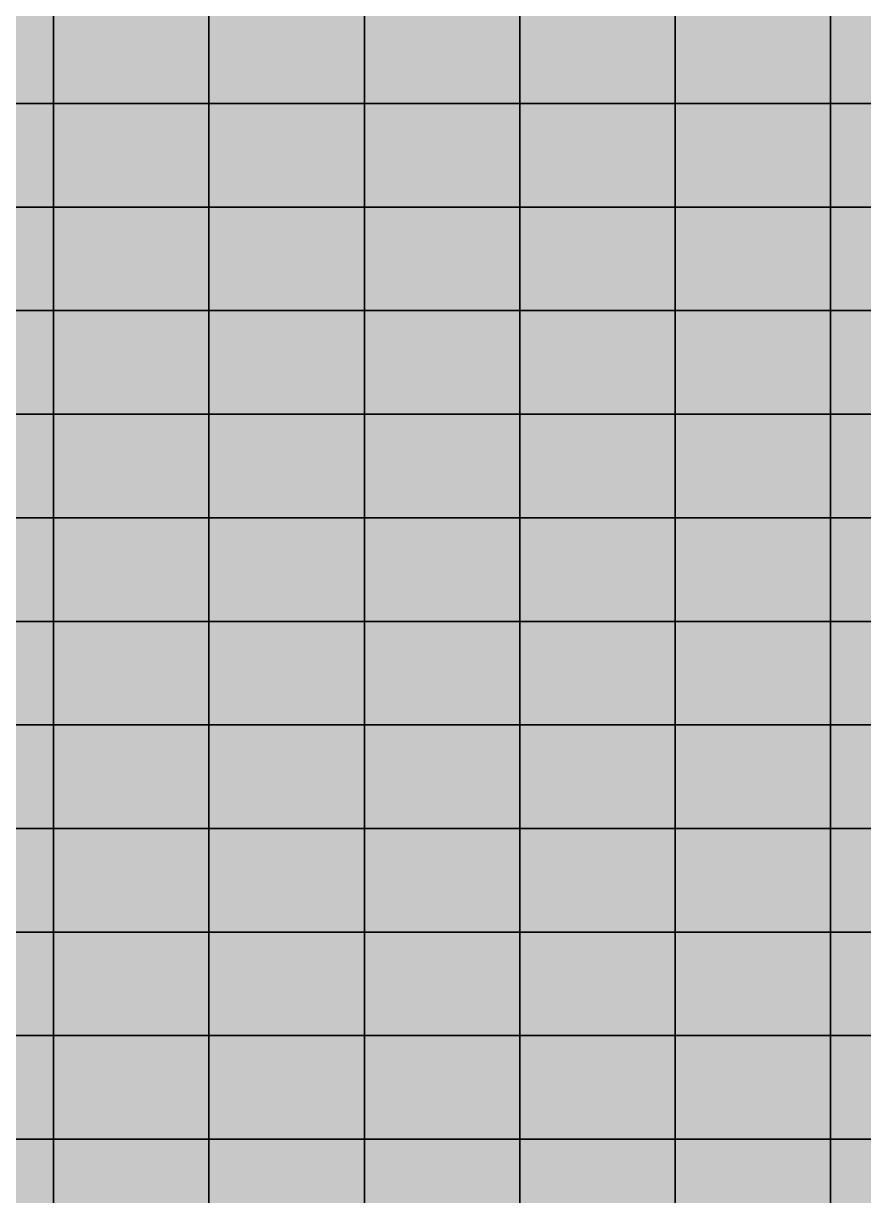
# Model space of a CAD drawing. Header units: inches. Extents: x -100 to 147, y -140 to 41.
# Drawn here: x 42.01 to 50.12, y -18.54 to -7.23 of the extents above; entities that cross this region are included whole.
import ezdxf

# ---------------------------------------------------------------- set-up
doc = ezdxf.new("R2010")
doc.units = ezdxf.units.IN
doc.header["$MEASUREMENT"] = 0
for name, color, linetype in [('Contour 1-03', 7, 'Continuous'), ('Contour 1-04', 7, 'Continuous'), ('Contour 1-05', 7, 'Continuous'), ('Contour 1-06', 7, 'Continuous'), ('Mesh-埋立土(水中)', 7, 'Continuous'), ('Undeformed Mesh-埋立土(水中)', 7, 'Continuous')]:
    doc.layers.add(name, color=color, linetype=linetype)

msp = doc.modelspace()

# ---------------------------------------------------------------- linework, layer by layer
at = {"color": 7, "true_color": 0xffffff, "transparency": 33554687}
for points in [[(42.3, -7), (40.8, -7), (40.8, -8)], [(42.3, -7), (40.8, -8), (42.3, -8)], [(43.8, -7), (42.3, -7), (42.3, -8)], [(43.8, -7), (42.3, -8), (43.8, -8)], [(45.3, -7), (43.8, -7), (43.8, -8)], [(45.3, -7), (43.8, -8), (45.3, -8)], [(46.8, -7), (45.3, -7), (45.3, -8)], [(46.8, -7), (45.3, -8), (46.8, -8)], [(46.8, -7), (46.8, -8), (48.3, -8)], [(46.8, -7), (48.3, -8), (48.3, -7)], [(49.8, -7), (48.3, -7), (48.3, -8)], [(49.8, -7), (48.3, -8), (49.8, -8)], [(51.3, -7), (49.8, -7), (49.8, -8)], [(51.3, -7), (49.8, -8), (51.3, -8)], [(42.3, -8), (40.8, -8), (40.8, -9)], [(42.3, -8), (40.8, -9), (42.3, -9)], [(43.8, -8), (42.3, -8), (42.3, -9)], [(43.8, -8), (42.3, -9), (43.8, -9)], [(45.3, -8), (43.8, -8), (43.8, -9)], [(45.3, -8), (43.8, -9), (45.3, -9)], [(46.8, -8), (45.3, -8), (45.3, -9)], [(46.8, -8), (45.3, -9), (46.8, -9)], [(48.3, -8), (46.8, -8), (46.8, -9)], [(48.3, -8), (46.8, -9), (48.3, -9)], [(49.8, -8), (48.3, -8), (48.3, -9)], [(49.8, -8), (48.3, -9), (49.8, -9)], [(51.3, -8), (49.8, -8), (49.8, -9)], [(51.3, -8), (49.8, -9), (51.3, -9)], [(42.3, -9), (40.8, -9), (40.8, -10)], [(42.3, -9), (40.8, -10), (42.3, -10)], [(43.8, -9), (42.3, -9), (42.3, -10)], [(43.8, -9), (42.3, -10), (43.8, -10)], [(45.3, -9), (43.8, -9), (43.8, -10)], [(45.3, -9), (43.8, -10), (45.3, -10)], [(46.8, -9), (45.3, -9), (45.3, -10)], [(46.8, -9), (45.3, -10), (46.8, -10)], [(46.8, -9), (46.8, -10), (48.3, -10)], [(46.8, -9), (48.3, -10), (48.3, -9)], [(49.8, -9), (48.3, -9), (48.3, -10)], [(49.8, -9), (48.3, -10), (49.8, -10)], [(51.3, -9), (49.8, -9), (49.8, -10)], [(51.3, -9), (49.8, -10), (51.3, -10)], [(40.8, -10), (40.8, -11), (42.3, -11)], [(40.8, -10), (42.3, -11), (42.3, -10)], [(43.8, -10), (42.3, -10), (42.3, -11)], [(43.8, -10), (42.3, -11), (43.8, -11)], [(45.3, -10), (43.8, -10), (43.8, -11)], [(45.3, -10), (43.8, -11), (45.3, -11)], [(46.8, -10), (45.3, -10), (45.3, -11)], [(46.8, -10), (45.3, -11), (46.8, -11)], [(46.8, -10), (46.8, -11), (48.3, -11)], [(46.8, -10), (48.3, -11), (48.3, -10)], [(48.3, -10), (48.3, -11), (49.8, -11)], [(48.3, -10), (49.8, -11), (49.8, -10)], [(49.8, -10), (49.8, -11), (51.3, -11)], [(49.8, -10), (51.3, -11), (51.3, -10)], [(40.8, -11), (40.8, -12), (42.3, -12)], [(40.8, -11), (42.3, -12), (42.3, -11)], [(43.8, -11), (42.3, -11), (42.3, -12)], [(43.8, -11), (42.3, -12), (43.8, -12)], [(45.3, -11), (43.8, -11), (43.8, -12)], [(45.3, -11), (43.8, -12), (45.3, -12)], [(46.8, -11), (45.3, -11), (45.3, -12)], [(46.8, -11), (45.3, -12), (46.8, -12)], [(46.8, -11), (46.8, -12), (48.3, -12)], [(46.8, -11), (48.3, -12), (48.3, -11)], [(48.3, -11), (48.3, -12), (49.8, -12)], [(48.3, -11), (49.8, -12), (49.8, -11)], [(49.8, -11), (49.8, -12), (51.3, -12)], [(49.8, -11), (51.3, -12), (51.3, -11)], [(40.8, -12), (40.8, -13), (42.3, -13)], [(40.8, -12), (42.3, -13), (42.3, -12)], [(42.3, -12), (42.3, -13), (43.8, -13)], [(42.3, -12), (43.8, -13), (43.8, -12)], [(45.3, -12), (43.8, -12), (43.8, -13)], [(45.3, -12), (43.8, -13), (45.3, -13)], [(46.8, -12), (45.3, -12), (45.3, -13)], [(46.8, -12), (45.3, -13), (46.8, -13)], [(46.8, -12), (46.8, -13), (48.3, -13)], [(46.8, -12), (48.3, -13), (48.3, -12)], [(48.3, -12), (48.3, -13), (49.8, -13)], [(48.3, -12), (49.8, -13), (49.8, -12)], [(49.8, -12), (49.8, -13), (51.3, -13)], [(49.8, -12), (51.3, -13), (51.3, -12)], [(40.8, -13), (40.8, -14), (42.3, -14)], [(40.8, -13), (42.3, -14), (42.3, -13)], [(42.3, -13), (42.3, -14), (43.8, -14)], [(42.3, -13), (43.8, -14), (43.8, -13)], [(45.3, -13), (43.8, -13), (43.8, -14)], [(45.3, -13), (43.8, -14), (45.3, -14)], [(46.8, -13), (45.3, -13), (45.3, -14)], [(46.8, -13), (45.3, -14), (46.8, -14)], [(46.8, -13), (46.8, -14), (48.3, -14)], [(46.8, -13), (48.3, -14), (48.3, -13)], [(48.3, -13), (48.3, -14), (49.8, -14)], [(48.3, -13), (49.8, -14), (49.8, -13)], [(49.8, -13), (49.8, -14), (51.3, -14)], [(49.8, -13), (51.3, -14), (51.3, -13)], [(42.3, -14), (40.8, -14), (40.8, -15)], [(42.3, -14), (40.8, -15), (42.3, -15)], [(43.8, -14), (42.3, -14), (42.3, -15)], [(43.8, -14), (42.3, -15), (43.8, -15)], [(45.3, -14), (43.8, -14), (43.8, -15)], [(45.3, -14), (43.8, -15), (45.3, -15)], [(46.8, -14), (45.3, -14), (45.3, -15)], [(46.8, -14), (45.3, -15), (46.8, -15)], [(48.3, -14), (46.8, -14), (46.8, -15)], [(48.3, -14), (46.8, -15), (48.3, -15)], [(49.8, -14), (48.3, -14), (48.3, -15)], [(49.8, -14), (48.3, -15), (49.8, -15)], [(51.3, -14), (49.8, -14), (49.8, -15)], [(51.3, -14), (49.8, -15), (51.3, -15)], [(40.8, -15), (40.8, -16), (42.3, -16)], [(40.8, -15), (42.3, -16), (42.3, -15)], [(42.3, -15), (42.3, -16), (43.8, -16)], [(42.3, -15), (43.8, -16), (43.8, -15)], [(45.3, -15), (43.8, -15), (43.8, -16)], [(45.3, -15), (43.8, -16), (45.3, -16)], [(46.8, -15), (45.3, -15), (45.3, -16)], [(46.8, -15), (45.3, -16), (46.8, -16)], [(46.8, -15), (46.8, -16), (48.3, -16)], [(46.8, -15), (48.3, -16), (48.3, -15)], [(48.3, -15), (48.3, -16), (49.8, -16)], [(48.3, -15), (49.8, -16), (49.8, -15)], [(49.8, -15), (49.8, -16), (51.3, -16)], [(49.8, -15), (51.3, -16), (51.3, -15)], [(40.8, -17), (42.3, -17), (42.3, -16)], [(40.8, -17), (42.3, -16), (40.8, -16)], [(42.3, -16), (42.3, -17), (43.8, -17)], [(42.3, -16), (43.8, -17), (43.8, -16)], [(43.8, -17), (45.3, -17), (45.3, -16)], [(43.8, -17), (45.3, -16), (43.8, -16)], [(45.3, -17), (46.8, -17), (46.8, -16)], [(45.3, -17), (46.8, -16), (45.3, -16)], [(46.8, -16), (46.8, -17), (48.3, -17)], [(46.8, -16), (48.3, -17), (48.3, -16)], [(48.3, -16), (48.3, -17), (49.8, -17)], [(48.3, -16), (49.8, -17), (49.8, -16)], [(49.8, -17), (51.3, -17), (51.3, -16)], [(49.8, -17), (51.3, -16), (49.8, -16)], [(40.8, -18), (42.3, -18), (42.3, -17)], [(40.8, -18), (42.3, -17), (40.8, -17)], [(42.3, -17), (42.3, -18), (43.8, -18)], [(42.3, -17), (43.8, -18), (43.8, -17)], [(43.8, -18), (45.3, -18), (45.3, -17)], [(43.8, -18), (45.3, -17), (43.8, -17)], [(45.3, -18), (46.8, -18), (46.8, -17)], [(45.3, -18), (46.8, -17), (45.3, -17)], [(46.8, -17), (46.8, -18), (48.3, -18)], [(46.8, -17), (48.3, -18), (48.3, -17)], [(48.3, -18), (49.8, -18), (49.8, -17)], [(48.3, -18), (49.8, -17), (48.3, -17)], [(49.8, -18), (51.3, -18), (51.3, -17)], [(49.8, -18), (51.3, -17), (49.8, -17)], [(40.8, -19), (42.3, -19), (42.3, -18)], [(40.8, -19), (42.3, -18), (40.8, -18)], [(42.3, -18), (42.3, -19), (43.8, -19)], [(42.3, -18), (43.8, -19), (43.8, -18)], [(43.8, -19), (45.3, -19), (45.3, -18)], [(43.8, -19), (45.3, -18), (43.8, -18)], [(45.3, -19), (46.8, -19), (46.8, -18)], [(45.3, -19), (46.8, -18), (45.3, -18)], [(46.8, -18), (46.8, -19), (48.3, -19)], [(46.8, -18), (48.3, -19), (48.3, -18)], [(48.3, -18), (48.3, -19), (49.8, -19)], [(48.3, -18), (49.8, -19), (49.8, -18)], [(49.8, -18), (49.8, -19), (51.3, -19)], [(49.8, -18), (51.3, -19), (51.3, -18)]]:
    msp.add_solid(points, dxfattribs=at)
at = {"layer": 'Contour 1-03', "color": 4, "true_color": 0x00e2ff}
for points in [[(42.3, -17), (42.3, -18), (43.8, -18)], [(42.3, -17), (43.8, -18), (43.8, -17)], [(43.8, -18), (45.3, -18), (45.3, -17)], [(43.8, -18), (45.3, -17), (43.8, -17)], [(45.3, -18), (46.8, -18), (46.8, -17)], [(45.3, -18), (46.8, -17), (45.3, -17)], [(46.8, -17), (46.8, -18), (48.3, -18)], [(46.8, -17), (48.3, -18), (48.3, -17)], [(48.3, -18), (49.8, -18), (49.8, -17)], [(48.3, -18), (49.8, -17), (48.3, -17)], [(49.8, -18), (51.3, -18), (51.3, -17)], [(49.8, -18), (51.3, -17), (49.8, -17)], [(40.8, -19), (42.3, -19), (42.3, -18)], [(40.8, -19), (42.3, -18), (40.8, -18)], [(43.8, -19), (45.3, -19), (45.3, -18)], [(43.8, -19), (45.3, -18), (43.8, -18)], [(45.3, -19), (46.8, -19), (46.8, -18)], [(45.3, -19), (46.8, -18), (45.3, -18)], [(46.8, -18), (46.8, -19), (48.3, -19)], [(46.8, -18), (48.3, -19), (48.3, -18)], [(48.3, -18), (48.3, -19), (49.8, -19)], [(48.3, -18), (49.8, -19), (49.8, -18)], [(49.8, -18), (49.8, -19), (51.3, -19)], [(49.8, -18), (51.3, -19), (51.3, -18)]]:
    msp.add_solid(points, dxfattribs=at)
at = {"layer": 'Contour 1-04', "color": 120, "true_color": 0x00ffaa}
for points in [[(46.8, -11), (46.8, -12), (48.3, -12)], [(46.8, -11), (48.3, -12), (48.3, -11)], [(48.3, -11), (48.3, -12), (49.8, -12)], [(48.3, -11), (49.8, -12), (49.8, -11)], [(49.8, -11), (49.8, -12), (51.3, -12)], [(49.8, -11), (51.3, -12), (51.3, -11)], [(42.3, -12), (42.3, -13), (43.8, -13)], [(42.3, -12), (43.8, -13), (43.8, -12)], [(45.3, -12), (43.8, -12), (43.8, -13)], [(45.3, -12), (43.8, -13), (45.3, -13)], [(46.8, -12), (45.3, -12), (45.3, -13)], [(46.8, -12), (45.3, -13), (46.8, -13)], [(46.8, -12), (46.8, -13), (48.3, -13)], [(46.8, -12), (48.3, -13), (48.3, -12)], [(48.3, -12), (48.3, -13), (49.8, -13)], [(48.3, -12), (49.8, -13), (49.8, -12)], [(49.8, -12), (49.8, -13), (51.3, -13)], [(49.8, -12), (51.3, -13), (51.3, -12)], [(40.8, -13), (40.8, -14), (42.3, -14)], [(40.8, -13), (42.3, -14), (42.3, -13)], [(42.3, -13), (42.3, -14), (43.8, -14)], [(42.3, -13), (43.8, -14), (43.8, -13)], [(45.3, -13), (43.8, -13), (43.8, -14)], [(45.3, -13), (43.8, -14), (45.3, -14)], [(46.8, -13), (45.3, -13), (45.3, -14)], [(46.8, -13), (45.3, -14), (46.8, -14)], [(46.8, -13), (46.8, -14), (48.3, -14)], [(46.8, -13), (48.3, -14), (48.3, -13)], [(48.3, -13), (48.3, -14), (49.8, -14)], [(48.3, -13), (49.8, -14), (49.8, -13)], [(49.8, -13), (49.8, -14), (51.3, -14)], [(49.8, -13), (51.3, -14), (51.3, -13)], [(42.3, -14), (40.8, -14), (40.8, -15)], [(42.3, -14), (40.8, -15), (42.3, -15)], [(43.8, -14), (42.3, -14), (42.3, -15)], [(43.8, -14), (42.3, -15), (43.8, -15)], [(45.3, -14), (43.8, -14), (43.8, -15)], [(45.3, -14), (43.8, -15), (45.3, -15)], [(46.8, -14), (45.3, -14), (45.3, -15)], [(46.8, -14), (45.3, -15), (46.8, -15)], [(48.3, -14), (46.8, -14), (46.8, -15)], [(48.3, -14), (46.8, -15), (48.3, -15)], [(49.8, -14), (48.3, -14), (48.3, -15)], [(49.8, -14), (48.3, -15), (49.8, -15)], [(51.3, -14), (49.8, -14), (49.8, -15)], [(51.3, -14), (49.8, -15), (51.3, -15)], [(40.8, -15), (40.8, -16), (42.3, -16)], [(40.8, -15), (42.3, -16), (42.3, -15)], [(42.3, -15), (42.3, -16), (43.8, -16)], [(42.3, -15), (43.8, -16), (43.8, -15)], [(45.3, -15), (43.8, -15), (43.8, -16)], [(45.3, -15), (43.8, -16), (45.3, -16)], [(46.8, -15), (45.3, -15), (45.3, -16)], [(46.8, -15), (45.3, -16), (46.8, -16)], [(46.8, -15), (46.8, -16), (48.3, -16)], [(46.8, -15), (48.3, -16), (48.3, -15)], [(48.3, -15), (48.3, -16), (49.8, -16)], [(48.3, -15), (49.8, -16), (49.8, -15)], [(49.8, -15), (49.8, -16), (51.3, -16)], [(49.8, -15), (51.3, -16), (51.3, -15)], [(40.8, -17), (42.3, -17), (42.3, -16)], [(40.8, -17), (42.3, -16), (40.8, -16)], [(42.3, -16), (42.3, -17), (43.8, -17)], [(42.3, -16), (43.8, -17), (43.8, -16)], [(43.8, -17), (45.3, -17), (45.3, -16)], [(43.8, -17), (45.3, -16), (43.8, -16)], [(45.3, -17), (46.8, -17), (46.8, -16)], [(45.3, -17), (46.8, -16), (45.3, -16)], [(46.8, -16), (46.8, -17), (48.3, -17)], [(46.8, -16), (48.3, -17), (48.3, -16)], [(48.3, -16), (48.3, -17), (49.8, -17)], [(48.3, -16), (49.8, -17), (49.8, -16)], [(49.8, -17), (51.3, -17), (51.3, -16)], [(49.8, -17), (51.3, -16), (49.8, -16)], [(40.8, -18), (42.3, -18), (42.3, -17)], [(40.8, -18), (42.3, -17), (40.8, -17)], [(42.3, -18), (42.3, -19), (43.8, -19)], [(42.3, -18), (43.8, -19), (43.8, -18)]]:
    msp.add_solid(points, dxfattribs=at)
at = {"layer": 'Contour 1-05', "color": 100, "true_color": 0x00ff38}
for points in [[(46.8, -7), (46.8, -8), (48.3, -8)], [(46.8, -7), (48.3, -8), (48.3, -7)], [(49.8, -7), (48.3, -7), (48.3, -8)], [(49.8, -7), (48.3, -8), (49.8, -8)], [(51.3, -7), (49.8, -7), (49.8, -8)], [(51.3, -7), (49.8, -8), (51.3, -8)], [(45.3, -8), (43.8, -8), (43.8, -9)], [(45.3, -8), (43.8, -9), (45.3, -9)], [(46.8, -8), (45.3, -8), (45.3, -9)], [(46.8, -8), (45.3, -9), (46.8, -9)], [(48.3, -8), (46.8, -8), (46.8, -9)], [(48.3, -8), (46.8, -9), (48.3, -9)], [(49.8, -8), (48.3, -8), (48.3, -9)], [(49.8, -8), (48.3, -9), (49.8, -9)], [(51.3, -8), (49.8, -8), (49.8, -9)], [(51.3, -8), (49.8, -9), (51.3, -9)], [(43.8, -9), (42.3, -9), (42.3, -10)], [(43.8, -9), (42.3, -10), (43.8, -10)], [(45.3, -9), (43.8, -9), (43.8, -10)], [(45.3, -9), (43.8, -10), (45.3, -10)], [(46.8, -9), (45.3, -9), (45.3, -10)], [(46.8, -9), (45.3, -10), (46.8, -10)], [(46.8, -9), (46.8, -10), (48.3, -10)], [(46.8, -9), (48.3, -10), (48.3, -9)], [(49.8, -9), (48.3, -9), (48.3, -10)], [(49.8, -9), (48.3, -10), (49.8, -10)], [(51.3, -9), (49.8, -9), (49.8, -10)], [(51.3, -9), (49.8, -10), (51.3, -10)], [(40.8, -10), (40.8, -11), (42.3, -11)], [(40.8, -10), (42.3, -11), (42.3, -10)], [(43.8, -10), (42.3, -10), (42.3, -11)], [(43.8, -10), (42.3, -11), (43.8, -11)], [(45.3, -10), (43.8, -10), (43.8, -11)], [(45.3, -10), (43.8, -11), (45.3, -11)], [(46.8, -10), (45.3, -10), (45.3, -11)], [(46.8, -10), (45.3, -11), (46.8, -11)], [(46.8, -10), (46.8, -11), (48.3, -11)], [(46.8, -10), (48.3, -11), (48.3, -10)], [(48.3, -10), (48.3, -11), (49.8, -11)], [(48.3, -10), (49.8, -11), (49.8, -10)], [(49.8, -10), (49.8, -11), (51.3, -11)], [(49.8, -10), (51.3, -11), (51.3, -10)], [(40.8, -11), (40.8, -12), (42.3, -12)], [(40.8, -11), (42.3, -12), (42.3, -11)], [(43.8, -11), (42.3, -11), (42.3, -12)], [(43.8, -11), (42.3, -12), (43.8, -12)], [(45.3, -11), (43.8, -11), (43.8, -12)], [(45.3, -11), (43.8, -12), (45.3, -12)], [(46.8, -11), (45.3, -11), (45.3, -12)], [(46.8, -11), (45.3, -12), (46.8, -12)], [(40.8, -12), (40.8, -13), (42.3, -13)], [(40.8, -12), (42.3, -13), (42.3, -12)]]:
    msp.add_solid(points, dxfattribs=at)
at = {"layer": 'Contour 1-06', "color": 80, "true_color": 0x38ff00}
for points in [[(42.3, -7), (40.8, -7), (40.8, -8)], [(42.3, -7), (40.8, -8), (42.3, -8)], [(43.8, -7), (42.3, -7), (42.3, -8)], [(43.8, -7), (42.3, -8), (43.8, -8)], [(45.3, -7), (43.8, -7), (43.8, -8)], [(45.3, -7), (43.8, -8), (45.3, -8)], [(46.8, -7), (45.3, -7), (45.3, -8)], [(46.8, -7), (45.3, -8), (46.8, -8)], [(42.3, -8), (40.8, -8), (40.8, -9)], [(42.3, -8), (40.8, -9), (42.3, -9)], [(43.8, -8), (42.3, -8), (42.3, -9)], [(43.8, -8), (42.3, -9), (43.8, -9)], [(42.3, -9), (40.8, -9), (40.8, -10)], [(42.3, -9), (40.8, -10), (42.3, -10)]]:
    msp.add_solid(points, dxfattribs=at)
at = {"layer": 'Mesh-埋立土(水中)', "color": 18, "true_color": 0x000000, "transparency": 33554559}
for p, q in [((42.3, -8), (42.3, -7)), ((42.3, -7), (42.3, -8)), ((43.8, -8), (43.8, -7)), ((43.8, -7), (43.8, -8)), ((45.3, -8), (45.3, -7)), ((45.3, -7), (45.3, -8)), ((46.8, -8), (46.8, -7)), ((46.8, -7), (46.8, -8)), ((48.3, -8), (48.3, -7)), ((48.3, -7), (48.3, -8)), ((49.8, -8), (49.8, -7)), ((49.8, -7), (49.8, -8)), ((42.3, -8), (40.8, -8)), ((40.8, -8), (42.3, -8)), ((42.3, -9), (42.3, -8)), ((43.8, -8), (42.3, -8)), ((42.3, -8), (42.3, -9)), ((42.3, -8), (43.8, -8)), ((43.8, -9), (43.8, -8)), ((45.3, -8), (43.8, -8)), ((43.8, -8), (43.8, -9)), ((43.8, -8), (45.3, -8)), ((45.3, -9), (45.3, -8)), ((46.8, -8), (45.3, -8)), ((45.3, -8), (45.3, -9)), ((45.3, -8), (46.8, -8)), ((46.8, -9), (46.8, -8)), ((48.3, -8), (46.8, -8)), ((46.8, -8), (46.8, -9)), ((46.8, -8), (48.3, -8)), ((48.3, -9), (48.3, -8)), ((49.8, -8), (48.3, -8)), ((48.3, -8), (48.3, -9)), ((48.3, -8), (49.8, -8)), ((49.8, -9), (49.8, -8)), ((51.3, -8), (49.8, -8)), ((49.8, -8), (49.8, -9)), ((49.8, -8), (51.3, -8)), ((42.3, -9), (40.8, -9)), ((40.8, -9), (42.3, -9)), ((42.3, -10), (42.3, -9)), ((43.8, -9), (42.3, -9)), ((42.3, -9), (42.3, -10)), ((42.3, -9), (43.8, -9)), ((43.8, -10), (43.8, -9)), ((45.3, -9), (43.8, -9)), ((43.8, -9), (43.8, -10)), ((43.8, -9), (45.3, -9)), ((45.3, -10), (45.3, -9)), ((46.8, -9), (45.3, -9)), ((45.3, -9), (45.3, -10)), ((45.3, -9), (46.8, -9)), ((46.8, -10), (46.8, -9)), ((46.8, -9), (46.8, -10)), ((48.3, -9), (46.8, -9)), ((46.8, -9), (48.3, -9)), ((48.3, -10), (48.3, -9)), ((49.8, -9), (48.3, -9)), ((48.3, -9), (48.3, -10)), ((48.3, -9), (49.8, -9)), ((49.8, -10), (49.8, -9)), ((51.3, -9), (49.8, -9)), ((49.8, -9), (49.8, -10)), ((49.8, -9), (51.3, -9)), ((42.3, -10), (40.8, -10)), ((40.8, -10), (42.3, -10)), ((42.3, -11), (42.3, -10)), ((43.8, -10), (42.3, -10)), ((42.3, -10), (42.3, -11)), ((42.3, -10), (43.8, -10)), ((43.8, -11), (43.8, -10)), ((45.3, -10), (43.8, -10)), ((43.8, -10), (43.8, -11)), ((43.8, -10), (45.3, -10)), ((45.3, -11), (45.3, -10)), ((46.8, -10), (45.3, -10)), ((45.3, -10), (45.3, -11)), ((45.3, -10), (46.8, -10)), ((46.8, -11), (46.8, -10)), ((46.8, -10), (46.8, -11)), ((48.3, -10), (46.8, -10)), ((46.8, -10), (48.3, -10)), ((48.3, -11), (48.3, -10)), ((48.3, -10), (48.3, -11)), ((49.8, -10), (48.3, -10)), ((48.3, -10), (49.8, -10)), ((49.8, -11), (49.8, -10)), ((49.8, -10), (49.8, -11)), ((51.3, -10), (49.8, -10)), ((49.8, -10), (51.3, -10)), ((42.3, -11), (40.8, -11)), ((40.8, -11), (42.3, -11)), ((42.3, -12), (42.3, -11)), ((43.8, -11), (42.3, -11)), ((42.3, -11), (42.3, -12)), ((42.3, -11), (43.8, -11)), ((43.8, -12), (43.8, -11)), ((43.8, -11), (45.3, -11)), ((45.3, -11), (43.8, -11)), ((43.8, -11), (43.8, -12)), ((45.3, -12), (45.3, -11)), ((46.8, -11), (45.3, -11)), ((45.3, -11), (45.3, -12)), ((45.3, -11), (46.8, -11)), ((46.8, -12), (46.8, -11)), ((46.8, -11), (46.8, -12)), ((48.3, -11), (46.8, -11)), ((46.8, -11), (48.3, -11)), ((48.3, -12), (48.3, -11)), ((48.3, -11), (48.3, -12)), ((49.8, -11), (48.3, -11)), ((48.3, -11), (49.8, -11)), ((49.8, -12), (49.8, -11)), ((49.8, -11), (51.3, -11)), ((49.8, -11), (49.8, -12)), ((51.3, -11), (49.8, -11)), ((42.3, -12), (40.8, -12)), ((40.8, -12), (42.3, -12)), ((42.3, -13), (42.3, -12)), ((42.3, -12), (42.3, -13)), ((43.8, -12), (42.3, -12)), ((42.3, -12), (43.8, -12)), ((43.8, -13), (43.8, -12)), ((45.3, -12), (43.8, -12)), ((43.8, -12), (43.8, -13)), ((43.8, -12), (45.3, -12)), ((45.3, -13), (45.3, -12)), ((46.8, -12), (45.3, -12)), ((45.3, -12), (45.3, -13)), ((45.3, -12), (46.8, -12)), ((46.8, -13), (46.8, -12)), ((46.8, -12), (46.8, -13)), ((48.3, -12), (46.8, -12)), ((46.8, -12), (48.3, -12)), ((48.3, -13), (48.3, -12)), ((48.3, -12), (48.3, -13)), ((49.8, -12), (48.3, -12)), ((48.3, -12), (49.8, -12)), ((49.8, -13), (49.8, -12)), ((49.8, -12), (49.8, -13)), ((51.3, -12), (49.8, -12)), ((49.8, -12), (51.3, -12)), ((42.3, -13), (40.8, -13)), ((40.8, -13), (42.3, -13)), ((42.3, -14), (42.3, -13)), ((42.3, -13), (42.3, -14)), ((43.8, -13), (42.3, -13)), ((42.3, -13), (43.8, -13)), ((43.8, -14), (43.8, -13)), ((45.3, -13), (43.8, -13)), ((43.8, -13), (43.8, -14)), ((43.8, -13), (45.3, -13)), ((45.3, -14), (45.3, -13)), ((46.8, -13), (45.3, -13)), ((45.3, -13), (45.3, -14)), ((45.3, -13), (46.8, -13)), ((46.8, -14), (46.8, -13)), ((46.8, -13), (46.8, -14)), ((48.3, -13), (46.8, -13)), ((46.8, -13), (48.3, -13)), ((48.3, -14), (48.3, -13)), ((48.3, -13), (48.3, -14)), ((49.8, -13), (48.3, -13)), ((48.3, -13), (49.8, -13)), ((49.8, -14), (49.8, -13)), ((49.8, -13), (49.8, -14)), ((51.3, -13), (49.8, -13)), ((49.8, -13), (51.3, -13)), ((42.3, -14), (40.8, -14)), ((40.8, -14), (42.3, -14)), ((42.3, -15), (42.3, -14)), ((43.8, -14), (42.3, -14)), ((42.3, -14), (42.3, -15)), ((42.3, -14), (43.8, -14)), ((43.8, -15), (43.8, -14)), ((45.3, -14), (43.8, -14)), ((43.8, -14), (43.8, -15)), ((43.8, -14), (45.3, -14)), ((45.3, -15), (45.3, -14)), ((46.8, -14), (45.3, -14)), ((45.3, -14), (45.3, -15)), ((45.3, -14), (46.8, -14)), ((46.8, -15), (46.8, -14)), ((48.3, -14), (46.8, -14)), ((46.8, -14), (46.8, -15)), ((46.8, -14), (48.3, -14)), ((48.3, -15), (48.3, -14)), ((49.8, -14), (48.3, -14)), ((48.3, -14), (48.3, -15)), ((48.3, -14), (49.8, -14)), ((49.8, -15), (49.8, -14)), ((51.3, -14), (49.8, -14)), ((49.8, -14), (49.8, -15)), ((49.8, -14), (51.3, -14)), ((42.3, -15), (40.8, -15)), ((40.8, -15), (42.3, -15)), ((42.3, -16), (42.3, -15)), ((42.3, -15), (42.3, -16)), ((43.8, -15), (42.3, -15)), ((42.3, -15), (43.8, -15)), ((43.8, -16), (43.8, -15)), ((45.3, -15), (43.8, -15)), ((43.8, -15), (43.8, -16)), ((43.8, -15), (45.3, -15)), ((45.3, -16), (45.3, -15)), ((45.3, -15), (46.8, -15)), ((46.8, -15), (45.3, -15)), ((45.3, -15), (45.3, -16)), ((46.8, -16), (46.8, -15)), ((46.8, -15), (46.8, -16)), ((48.3, -15), (46.8, -15)), ((46.8, -15), (48.3, -15)), ((48.3, -16), (48.3, -15)), ((48.3, -15), (48.3, -16)), ((49.8, -15), (48.3, -15)), ((48.3, -15), (49.8, -15)), ((49.8, -16), (49.8, -15)), ((49.8, -15), (49.8, -16)), ((51.3, -15), (49.8, -15)), ((49.8, -15), (51.3, -15)), ((42.3, -16), (40.8, -16)), ((40.8, -16), (42.3, -16)), ((42.3, -17), (42.3, -16)), ((42.3, -16), (42.3, -17)), ((43.8, -16), (42.3, -16)), ((42.3, -16), (43.8, -16)), ((43.8, -17), (43.8, -16)), ((45.3, -16), (43.8, -16)), ((43.8, -16), (43.8, -17)), ((43.8, -16), (45.3, -16)), ((45.3, -17), (45.3, -16)), ((46.8, -16), (45.3, -16)), ((45.3, -16), (45.3, -17)), ((45.3, -16), (46.8, -16)), ((46.8, -17), (46.8, -16)), ((46.8, -16), (46.8, -17)), ((48.3, -16), (46.8, -16)), ((46.8, -16), (48.3, -16)), ((48.3, -17), (48.3, -16)), ((48.3, -16), (48.3, -17)), ((49.8, -16), (48.3, -16)), ((48.3, -16), (49.8, -16)), ((49.8, -17), (49.8, -16)), ((51.3, -16), (49.8, -16)), ((49.8, -16), (49.8, -17)), ((49.8, -16), (51.3, -16)), ((42.3, -17), (40.8, -17)), ((40.8, -17), (42.3, -17)), ((42.3, -18), (42.3, -17)), ((42.3, -17), (42.3, -18)), ((43.8, -17), (42.3, -17)), ((42.3, -17), (43.8, -17)), ((43.8, -18), (43.8, -17)), ((45.3, -17), (43.8, -17)), ((43.8, -17), (43.8, -18)), ((43.8, -17), (45.3, -17)), ((45.3, -18), (45.3, -17)), ((46.8, -17), (45.3, -17)), ((45.3, -17), (45.3, -18)), ((45.3, -17), (46.8, -17)), ((46.8, -18), (46.8, -17)), ((46.8, -17), (46.8, -18)), ((48.3, -17), (46.8, -17)), ((46.8, -17), (48.3, -17)), ((48.3, -18), (48.3, -17)), ((49.8, -17), (48.3, -17)), ((48.3, -17), (48.3, -18)), ((48.3, -17), (49.8, -17)), ((49.8, -18), (49.8, -17)), ((51.3, -17), (49.8, -17)), ((49.8, -17), (49.8, -18)), ((49.8, -17), (51.3, -17)), ((42.3, -18), (40.8, -18)), ((40.8, -18), (42.3, -18)), ((42.3, -19), (42.3, -18)), ((42.3, -18), (42.3, -19)), ((43.8, -18), (42.3, -18)), ((42.3, -18), (43.8, -18)), ((43.8, -19), (43.8, -18)), ((45.3, -18), (43.8, -18)), ((43.8, -18), (43.8, -19)), ((43.8, -18), (45.3, -18)), ((45.3, -19), (45.3, -18)), ((46.8, -18), (45.3, -18)), ((45.3, -18), (45.3, -19)), ((45.3, -18), (46.8, -18)), ((46.8, -19), (46.8, -18)), ((46.8, -18), (46.8, -19)), ((48.3, -18), (46.8, -18)), ((46.8, -18), (48.3, -18)), ((48.3, -19), (48.3, -18)), ((48.3, -18), (48.3, -19)), ((49.8, -18), (48.3, -18)), ((48.3, -18), (49.8, -18)), ((49.8, -19), (49.8, -18)), ((49.8, -18), (49.8, -19)), ((51.3, -18), (49.8, -18)), ((49.8, -18), (51.3, -18))]:
    msp.add_line(p, q, dxfattribs=at)
at = {"layer": 'Undeformed Mesh-埋立土(水中)', "color": 8, "true_color": 0x808080, "transparency": 33554687}
for p, q in [((42.3, -8), (42.3, -7)), ((42.3, -7), (42.3, -8)), ((43.8, -8), (43.8, -7)), ((43.8, -7), (43.8, -8)), ((45.3, -8), (45.3, -7)), ((45.3, -7), (45.3, -8)), ((46.8, -8), (46.8, -7)), ((46.8, -7), (46.8, -8)), ((48.3, -8), (48.3, -7)), ((48.3, -7), (48.3, -8)), ((49.8, -8), (49.8, -7)), ((49.8, -7), (49.8, -8)), ((42.3, -8), (40.8, -8)), ((40.8, -8), (42.3, -8)), ((42.3, -9), (42.3, -8)), ((43.8, -8), (42.3, -8)), ((42.3, -8), (42.3, -9)), ((42.3, -8), (43.8, -8)), ((43.8, -9), (43.8, -8)), ((45.3, -8), (43.8, -8)), ((43.8, -8), (43.8, -9)), ((43.8, -8), (45.3, -8)), ((45.3, -9), (45.3, -8)), ((46.8, -8), (45.3, -8)), ((45.3, -8), (45.3, -9)), ((45.3, -8), (46.8, -8)), ((46.8, -9), (46.8, -8)), ((48.3, -8), (46.8, -8)), ((46.8, -8), (46.8, -9)), ((46.8, -8), (48.3, -8)), ((48.3, -9), (48.3, -8)), ((49.8, -8), (48.3, -8)), ((48.3, -8), (48.3, -9)), ((48.3, -8), (49.8, -8)), ((49.8, -9), (49.8, -8)), ((51.3, -8), (49.8, -8)), ((49.8, -8), (49.8, -9)), ((49.8, -8), (51.3, -8)), ((42.3, -9), (40.8, -9)), ((40.8, -9), (42.3, -9)), ((42.3, -10), (42.3, -9)), ((43.8, -9), (42.3, -9)), ((42.3, -9), (42.3, -10)), ((42.3, -9), (43.8, -9)), ((43.8, -10), (43.8, -9)), ((45.3, -9), (43.8, -9)), ((43.8, -9), (43.8, -10)), ((43.8, -9), (45.3, -9)), ((45.3, -10), (45.3, -9)), ((46.8, -9), (45.3, -9)), ((45.3, -9), (45.3, -10)), ((45.3, -9), (46.8, -9)), ((46.8, -10), (46.8, -9)), ((46.8, -9), (46.8, -10)), ((48.3, -9), (46.8, -9)), ((46.8, -9), (48.3, -9)), ((48.3, -10), (48.3, -9)), ((49.8, -9), (48.3, -9)), ((48.3, -9), (48.3, -10)), ((48.3, -9), (49.8, -9)), ((49.8, -10), (49.8, -9)), ((51.3, -9), (49.8, -9)), ((49.8, -9), (49.8, -10)), ((49.8, -9), (51.3, -9)), ((42.3, -10), (40.8, -10)), ((40.8, -10), (42.3, -10)), ((42.3, -11), (42.3, -10)), ((43.8, -10), (42.3, -10)), ((42.3, -10), (42.3, -11)), ((42.3, -10), (43.8, -10)), ((43.8, -11), (43.8, -10)), ((45.3, -10), (43.8, -10)), ((43.8, -10), (43.8, -11)), ((43.8, -10), (45.3, -10)), ((45.3, -11), (45.3, -10)), ((46.8, -10), (45.3, -10)), ((45.3, -10), (45.3, -11)), ((45.3, -10), (46.8, -10)), ((46.8, -11), (46.8, -10)), ((46.8, -10), (46.8, -11)), ((48.3, -10), (46.8, -10)), ((46.8, -10), (48.3, -10)), ((48.3, -11), (48.3, -10)), ((48.3, -10), (48.3, -11)), ((49.8, -10), (48.3, -10)), ((48.3, -10), (49.8, -10)), ((49.8, -11), (49.8, -10)), ((49.8, -10), (49.8, -11)), ((51.3, -10), (49.8, -10)), ((49.8, -10), (51.3, -10)), ((42.3, -11), (40.8, -11)), ((40.8, -11), (42.3, -11)), ((42.3, -12), (42.3, -11)), ((43.8, -11), (42.3, -11)), ((42.3, -11), (42.3, -12)), ((42.3, -11), (43.8, -11)), ((43.8, -12), (43.8, -11)), ((43.8, -11), (45.3, -11)), ((45.3, -11), (43.8, -11)), ((43.8, -11), (43.8, -12)), ((45.3, -12), (45.3, -11)), ((46.8, -11), (45.3, -11)), ((45.3, -11), (45.3, -12)), ((45.3, -11), (46.8, -11)), ((46.8, -12), (46.8, -11)), ((46.8, -11), (46.8, -12)), ((48.3, -11), (46.8, -11)), ((46.8, -11), (48.3, -11)), ((48.3, -12), (48.3, -11)), ((48.3, -11), (48.3, -12)), ((49.8, -11), (48.3, -11)), ((48.3, -11), (49.8, -11)), ((49.8, -12), (49.8, -11)), ((49.8, -11), (51.3, -11)), ((49.8, -11), (49.8, -12)), ((51.3, -11), (49.8, -11)), ((42.3, -12), (40.8, -12)), ((40.8, -12), (42.3, -12)), ((42.3, -13), (42.3, -12)), ((42.3, -12), (42.3, -13)), ((43.8, -12), (42.3, -12)), ((42.3, -12), (43.8, -12)), ((43.8, -13), (43.8, -12)), ((45.3, -12), (43.8, -12)), ((43.8, -12), (43.8, -13)), ((43.8, -12), (45.3, -12)), ((45.3, -13), (45.3, -12)), ((46.8, -12), (45.3, -12)), ((45.3, -12), (45.3, -13)), ((45.3, -12), (46.8, -12)), ((46.8, -13), (46.8, -12)), ((46.8, -12), (46.8, -13)), ((48.3, -12), (46.8, -12)), ((46.8, -12), (48.3, -12)), ((48.3, -13), (48.3, -12)), ((48.3, -12), (48.3, -13)), ((49.8, -12), (48.3, -12)), ((48.3, -12), (49.8, -12)), ((49.8, -13), (49.8, -12)), ((49.8, -12), (49.8, -13)), ((51.3, -12), (49.8, -12)), ((49.8, -12), (51.3, -12)), ((42.3, -13), (40.8, -13)), ((40.8, -13), (42.3, -13)), ((42.3, -14), (42.3, -13)), ((42.3, -13), (42.3, -14)), ((43.8, -13), (42.3, -13)), ((42.3, -13), (43.8, -13)), ((43.8, -14), (43.8, -13)), ((45.3, -13), (43.8, -13)), ((43.8, -13), (43.8, -14)), ((43.8, -13), (45.3, -13)), ((45.3, -14), (45.3, -13)), ((46.8, -13), (45.3, -13)), ((45.3, -13), (45.3, -14)), ((45.3, -13), (46.8, -13)), ((46.8, -14), (46.8, -13)), ((46.8, -13), (46.8, -14)), ((48.3, -13), (46.8, -13)), ((46.8, -13), (48.3, -13)), ((48.3, -14), (48.3, -13)), ((48.3, -13), (48.3, -14)), ((49.8, -13), (48.3, -13)), ((48.3, -13), (49.8, -13)), ((49.8, -14), (49.8, -13)), ((49.8, -13), (49.8, -14)), ((51.3, -13), (49.8, -13)), ((49.8, -13), (51.3, -13)), ((42.3, -14), (40.8, -14)), ((40.8, -14), (42.3, -14)), ((42.3, -15), (42.3, -14)), ((43.8, -14), (42.3, -14)), ((42.3, -14), (42.3, -15)), ((42.3, -14), (43.8, -14)), ((43.8, -15), (43.8, -14)), ((45.3, -14), (43.8, -14)), ((43.8, -14), (43.8, -15)), ((43.8, -14), (45.3, -14)), ((45.3, -15), (45.3, -14)), ((46.8, -14), (45.3, -14)), ((45.3, -14), (45.3, -15)), ((45.3, -14), (46.8, -14)), ((46.8, -15), (46.8, -14)), ((48.3, -14), (46.8, -14)), ((46.8, -14), (46.8, -15)), ((46.8, -14), (48.3, -14)), ((48.3, -15), (48.3, -14)), ((49.8, -14), (48.3, -14)), ((48.3, -14), (48.3, -15)), ((48.3, -14), (49.8, -14)), ((49.8, -15), (49.8, -14)), ((51.3, -14), (49.8, -14)), ((49.8, -14), (49.8, -15)), ((49.8, -14), (51.3, -14)), ((42.3, -15), (40.8, -15)), ((40.8, -15), (42.3, -15)), ((42.3, -16), (42.3, -15)), ((42.3, -15), (42.3, -16)), ((43.8, -15), (42.3, -15)), ((42.3, -15), (43.8, -15)), ((43.8, -16), (43.8, -15)), ((45.3, -15), (43.8, -15)), ((43.8, -15), (43.8, -16)), ((43.8, -15), (45.3, -15)), ((45.3, -16), (45.3, -15)), ((45.3, -15), (46.8, -15)), ((46.8, -15), (45.3, -15)), ((45.3, -15), (45.3, -16)), ((46.8, -16), (46.8, -15)), ((46.8, -15), (46.8, -16)), ((48.3, -15), (46.8, -15)), ((46.8, -15), (48.3, -15)), ((48.3, -16), (48.3, -15)), ((48.3, -15), (48.3, -16)), ((49.8, -15), (48.3, -15)), ((48.3, -15), (49.8, -15)), ((49.8, -16), (49.8, -15)), ((49.8, -15), (49.8, -16)), ((51.3, -15), (49.8, -15)), ((49.8, -15), (51.3, -15)), ((42.3, -16), (40.8, -16)), ((40.8, -16), (42.3, -16)), ((42.3, -17), (42.3, -16)), ((42.3, -16), (42.3, -17)), ((43.8, -16), (42.3, -16)), ((42.3, -16), (43.8, -16)), ((43.8, -17), (43.8, -16)), ((45.3, -16), (43.8, -16)), ((43.8, -16), (43.8, -17)), ((43.8, -16), (45.3, -16)), ((45.3, -17), (45.3, -16)), ((46.8, -16), (45.3, -16)), ((45.3, -16), (45.3, -17)), ((45.3, -16), (46.8, -16)), ((46.8, -17), (46.8, -16)), ((46.8, -16), (46.8, -17)), ((48.3, -16), (46.8, -16)), ((46.8, -16), (48.3, -16)), ((48.3, -17), (48.3, -16)), ((48.3, -16), (48.3, -17)), ((49.8, -16), (48.3, -16)), ((48.3, -16), (49.8, -16)), ((49.8, -17), (49.8, -16)), ((51.3, -16), (49.8, -16)), ((49.8, -16), (49.8, -17)), ((49.8, -16), (51.3, -16)), ((42.3, -17), (40.8, -17)), ((40.8, -17), (42.3, -17)), ((42.3, -18), (42.3, -17)), ((42.3, -17), (42.3, -18)), ((43.8, -17), (42.3, -17)), ((42.3, -17), (43.8, -17)), ((43.8, -18), (43.8, -17)), ((45.3, -17), (43.8, -17)), ((43.8, -17), (43.8, -18)), ((43.8, -17), (45.3, -17)), ((45.3, -18), (45.3, -17)), ((46.8, -17), (45.3, -17)), ((45.3, -17), (45.3, -18)), ((45.3, -17), (46.8, -17)), ((46.8, -18), (46.8, -17)), ((46.8, -17), (46.8, -18)), ((48.3, -17), (46.8, -17)), ((46.8, -17), (48.3, -17)), ((48.3, -18), (48.3, -17)), ((49.8, -17), (48.3, -17)), ((48.3, -17), (48.3, -18)), ((48.3, -17), (49.8, -17)), ((49.8, -18), (49.8, -17)), ((51.3, -17), (49.8, -17)), ((49.8, -17), (49.8, -18)), ((49.8, -17), (51.3, -17)), ((42.3, -18), (40.8, -18)), ((40.8, -18), (42.3, -18)), ((42.3, -19), (42.3, -18)), ((42.3, -18), (42.3, -19)), ((43.8, -18), (42.3, -18)), ((42.3, -18), (43.8, -18)), ((43.8, -19), (43.8, -18)), ((45.3, -18), (43.8, -18)), ((43.8, -18), (43.8, -19)), ((43.8, -18), (45.3, -18)), ((45.3, -19), (45.3, -18)), ((46.8, -18), (45.3, -18)), ((45.3, -18), (45.3, -19)), ((45.3, -18), (46.8, -18)), ((46.8, -19), (46.8, -18)), ((46.8, -18), (46.8, -19)), ((48.3, -18), (46.8, -18)), ((46.8, -18), (48.3, -18)), ((48.3, -19), (48.3, -18)), ((48.3, -18), (48.3, -19)), ((49.8, -18), (48.3, -18)), ((48.3, -18), (49.8, -18)), ((49.8, -19), (49.8, -18)), ((49.8, -18), (49.8, -19)), ((51.3, -18), (49.8, -18)), ((49.8, -18), (51.3, -18))]:
    msp.add_line(p, q, dxfattribs=at)

doc.saveas('drawing.dxf')
